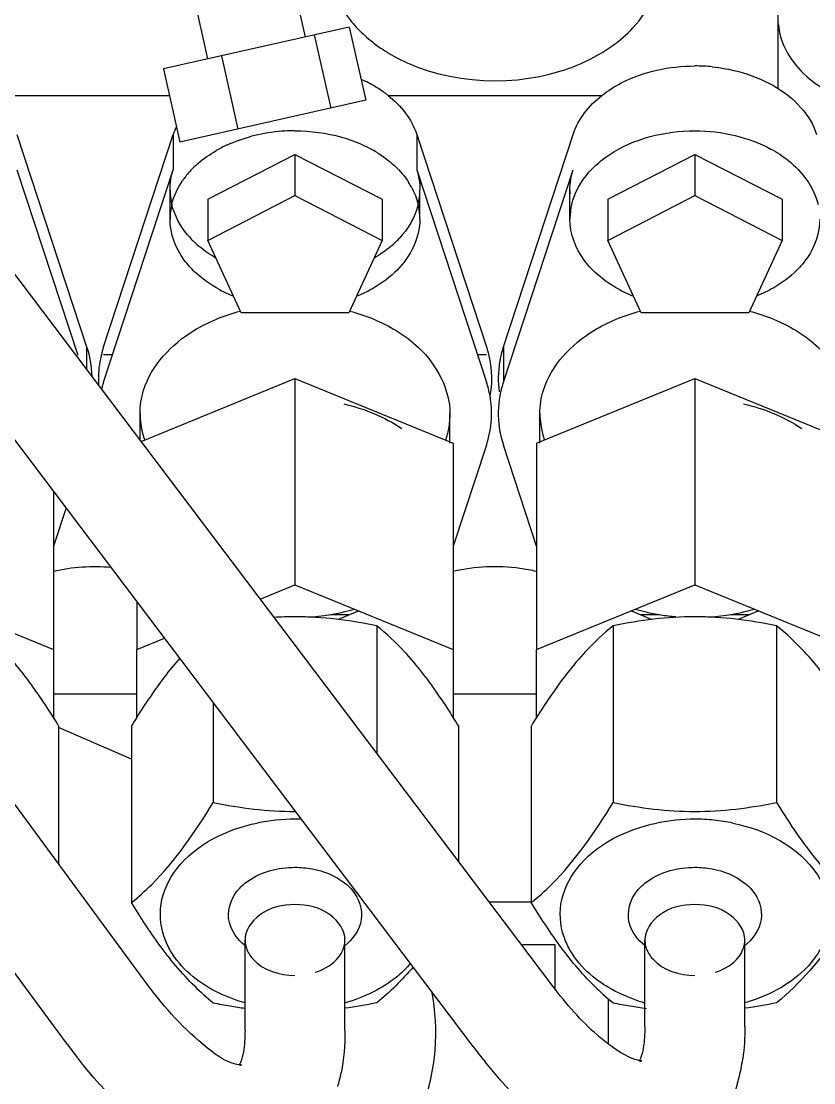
# Model space of a CAD drawing. Header units: millimetres. Extents: x 17886 to 18265, y -8727 to -7321.
# Drawn here: x 18009.541 to 18010.017, y -7650.433 to -7649.796 of the extents above; entities that cross this region are included whole.
import ezdxf

# ---------------------------------------------------------------- set-up
doc = ezdxf.new("R2010")
doc.units = ezdxf.units.MM
for name, color, linetype in [('2706792_BM03DXF_CONTINUOUS_LINE', 7, 'Continuous'), ('3583940_CP01DXF_CONTINUOUS_LINE', 7, 'Continuous'), ('3884027_DKREDXF_CONTINUOUS_LINE', 7, 'Continuous'), ('5D1026_DKVG0DXF_CONTINUOUS_LINE', 7, 'Continuous')]:
    doc.layers.add(name, color=color, linetype=linetype)

msp = doc.modelspace()

# ---------------------------------------------------------------- linework, layer by layer
at = {"layer": '2706792_BM03DXF_CONTINUOUS_LINE', "color": 7, "linetype": 'Continuous'}
msp.add_line((18009.60753, -7650.23859), (18009.56383, -7650.21968), dxfattribs=at)
msp.add_arc((18009.66068, -7650.40268), 0.1295, 246.6075, 11.03366, dxfattribs=at)
at = {"layer": '3583940_CP01DXF_CONTINUOUS_LINE', "color": 6, "linetype": 'Continuous'}
for radius, start, end in [(0.38436, 178.05162, 10.41973), (0.37719, 178.28265, 9.27887)]:
    msp.add_arc((18009.66068, -7650.40268), radius, start, end, dxfattribs=at)
at = {"layer": '3884027_DKREDXF_CONTINUOUS_LINE', "color": 6, "linetype": 'Continuous'}
for p, q in [((18009.6824, -7649.6746), (18009.71178, -7649.80534)), ((18009.62386, -7649.68775), (18009.65324, -7649.81849)), ((18009.86044, -7650.37491), (18009.40421, -7649.77135)), ((18009.99568, -7649.83623), (18009.99568, -7649.78947)), ((18009.73827, -7649.79938), (18009.62674, -7649.82444)), ((18009.73827, -7649.79938), (18009.74814, -7649.84329)), ((18009.81257, -7650.41109), (18009.35635, -7649.80753)), ((18009.71727, -7649.8041), (18009.72713, -7649.84801)), ((18009.6615, -7649.81663), (18009.67137, -7649.86054)), ((18009.62674, -7649.82444), (18009.63661, -7649.86835)), ((18009.52159, -7649.84039), (18009.63032, -7649.84039)), ((18009.76159, -7649.84039), (18009.88978, -7649.84039)), ((18009.74814, -7649.84329), (18009.63661, -7649.86835)), ((18009.53874, -7649.86374), (18009.58062, -7649.99121)), ((18009.83075, -7649.99121), (18009.87263, -7649.86374)), ((18009.70568, -7649.87574), (18009.70568, -7649.90049)), ((18009.89338, -7649.90261), (18009.94568, -7649.87574)), ((18009.94568, -7649.87574), (18009.94568, -7649.90049)), ((18009.94568, -7649.87574), (18009.99799, -7649.90261)), ((18009.53874, -7649.88495), (18009.57532, -7649.99628)), ((18009.83075, -7650.01242), (18009.87263, -7649.88495)), ((18009.61736, -7650.37427), (18009.25839, -7649.88799)), ((18009.63068, -7649.91463), (18009.63068, -7649.89695)), ((18009.78068, -7649.91463), (18009.78068, -7649.89695)), ((18009.87068, -7649.91463), (18009.87068, -7649.89695)), ((18009.65338, -7649.92736), (18009.70568, -7649.90049)), ((18009.65338, -7649.90261), (18009.65338, -7649.92736)), ((18009.70568, -7649.90049), (18009.75799, -7649.92736)), ((18009.75799, -7649.90261), (18009.75799, -7649.92736)), ((18009.89338, -7649.92736), (18009.94568, -7649.90049)), ((18009.89338, -7649.90261), (18009.89338, -7649.92736)), ((18009.94568, -7649.90049), (18009.99799, -7649.92736)), ((18009.99799, -7649.90261), (18009.99799, -7649.92736)), ((18009.56908, -7650.4099), (18009.21012, -7649.92363)), ((18009.67336, -7649.97084), (18009.65338, -7649.92736)), ((18009.75799, -7649.92736), (18009.73801, -7649.97084)), ((18009.91336, -7649.97084), (18009.89338, -7649.92736)), ((18009.99799, -7649.92736), (18009.97801, -7649.97084)), ((18009.73801, -7649.97084), (18009.67336, -7649.97084)), ((18009.97801, -7649.97084), (18009.91336, -7649.97084)), ((18009.59616, -7649.99595), (18009.59075, -7649.99595)), ((18009.82062, -7649.99595), (18009.81521, -7649.99595)), ((18009.70568, -7650.01031), (18009.70568, -7650.13405)), ((18009.94568, -7650.01031), (18009.94568, -7650.13405)), ((18009.61268, -7650.04714), (18009.61268, -7650.0313)), ((18009.79868, -7650.04909), (18009.79868, -7650.0313)), ((18009.85268, -7650.04909), (18009.85268, -7650.0313)), ((18009.80068, -7650.04909), (18009.80068, -7650.17283)), ((18009.82062, -7650.05019), (18009.80068, -7650.11087)), ((18009.85068, -7650.04909), (18009.85068, -7650.17283)), ((18009.56068, -7650.07785), (18009.56068, -7650.17283)), ((18009.61068, -7650.144), (18009.61068, -7650.17283)), ((18009.727, -7650.15187), (18009.73801, -7650.15187)), ((18009.91336, -7650.15187), (18009.92436, -7650.15187)), ((18009.967, -7650.15187), (18009.97801, -7650.15187)), ((18009.75476, -7650.15858), (18009.75476, -7650.2351)), ((18009.89661, -7650.15858), (18009.89661, -7650.26465)), ((18009.99476, -7650.15858), (18009.99476, -7650.26465)), ((18009.61068, -7650.1996), (18009.56068, -7650.1996)), ((18009.85068, -7650.1996), (18009.80068, -7650.1996)), ((18009.65661, -7650.20476), (18009.65661, -7650.26465)), ((18009.56383, -7650.21869), (18009.56383, -7650.30177)), ((18009.60753, -7650.21869), (18009.60753, -7650.32475)), ((18009.80383, -7650.21869), (18009.80383, -7650.30002)), ((18009.84753, -7650.21869), (18009.84753, -7650.32475)), ((18009.67568, -7650.40169), (18009.67568, -7650.34717)), ((18009.73568, -7650.40169), (18009.73568, -7650.34717)), ((18009.91568, -7650.39934), (18009.91568, -7650.34717)), ((18009.97568, -7650.39934), (18009.97568, -7650.34717)), ((18009.67258, -7650.42251), (18009.67352, -7650.42214))]:
    msp.add_line(p, q, dxfattribs=at)
at = {"layer": '3884027_DKREDXF_CONTINUOUS_LINE', "color": 7, "linetype": 'Continuous'}
for p, q in [((18009.59075, -7649.99121), (18009.63263, -7649.86374)), ((18009.63263, -7649.86374), (18009.63263, -7649.88495)), ((18009.77874, -7649.86374), (18009.77874, -7649.88495)), ((18009.77874, -7649.86374), (18009.82062, -7649.99121)), ((18009.65338, -7649.90261), (18009.70568, -7649.87574)), ((18009.70568, -7649.87574), (18009.75799, -7649.90261)), ((18009.59075, -7650.01242), (18009.63263, -7649.88495)), ((18009.77874, -7649.88495), (18009.82062, -7650.01242)), ((18009.58062, -7649.99121), (18009.58062, -7650.00473)), ((18009.83075, -7649.99121), (18009.83075, -7650.01242)), ((18009.61334, -7650.04801), (18009.70568, -7650.01031)), ((18009.70568, -7650.01031), (18009.80068, -7650.04909)), ((18009.85068, -7650.04909), (18009.94568, -7650.01031)), ((18009.94568, -7650.01031), (18010.04068, -7650.04909)), ((18009.85068, -7650.11087), (18009.83075, -7650.05019)), ((18009.56825, -7650.08786), (18009.56068, -7650.11087)), ((18009.46568, -7650.13405), (18009.56068, -7650.17283)), ((18009.68482, -7650.14257), (18009.70568, -7650.13405)), ((18009.70568, -7650.13405), (18009.80068, -7650.17283)), ((18009.85068, -7650.17283), (18009.94568, -7650.13405)), ((18009.94568, -7650.13405), (18010.04068, -7650.17283)), ((18009.74413, -7650.14975), (18009.73165, -7650.15484)), ((18009.91972, -7650.15484), (18009.90724, -7650.14975)), ((18009.98413, -7650.14975), (18009.97165, -7650.15484)), ((18009.61068, -7650.17283), (18009.62734, -7650.16603)), ((18009.56068, -7650.17283), (18009.56068, -7650.21366)), ((18009.61068, -7650.21366), (18009.61068, -7650.17283)), ((18009.80068, -7650.17283), (18009.80068, -7650.21366)), ((18009.85068, -7650.21366), (18009.85068, -7650.17283))]:
    msp.add_line(p, q, dxfattribs=at)
at = {"layer": '3884027_DKREDXF_CONTINUOUS_LINE', "color": 6, "linetype": 'Continuous'}
for centre, radius, start, end in [((18009.80295, -7649.74326), 0.08253, 225.82022, 229.9236), ((18009.80734, -7649.73799), 0.08939, 229.94032, 235.12749), ((18009.81085, -7649.73305), 0.09546, 235.09901, 237.58174), ((18009.81249, -7649.73048), 0.09851, 237.57531, 238.79095), ((18009.67229, -7649.8768), 0.04175, 154.79736, 161.76739), ((18009.6682, -7649.89695), 0.03752, 180.00235, 183.64498), ((18009.74253, -7649.89691), 0.03816, 346.53106, 359.93), ((18009.9082, -7649.89695), 0.03752, 180.00235, 183.64498), ((18009.66887, -7649.89689), 0.03819, 183.67039, 193.46645), ((18009.90884, -7649.91468), 0.03816, 166.51698, 179.92984), ((18009.68425, -7649.88779), 0.05627, 220.14929, 226.90744), ((18009.68778, -7649.88409), 0.06139, 226.85709, 230.04512), ((18009.72378, -7649.8843), 0.06111, 310.20552, 313.40336), ((18009.72613, -7649.8868), 0.05767, 313.40385, 316.72743), ((18009.9381, -7649.88651), 0.07985, 241.50363, 244.17901), ((18009.94012, -7649.8823), 0.08453, 244.19034, 248.18473), ((18009.65918, -7650.03131), 0.0465, 179.99938, 181.96318), ((18009.89918, -7650.03131), 0.0465, 179.99938, 181.96318), ((18009.6596, -7650.03128), 0.04691, 181.97573, 189.88357), ((18009.8996, -7650.03128), 0.04691, 181.97573, 189.88357), ((18009.66163, -7650.03089), 0.04898, 189.92532, 199.38622), ((18009.90163, -7650.03089), 0.04898, 189.92532, 199.38622), ((18009.8263, -7650.23106), 0.1078, 76.92318, 82.33143), ((18009.70572, -7650.36403), 0.21082, 90.0107, 93.41278), ((18009.64932, -7650.28768), 0.16668, 42.98071, 50.76146), ((18010.00204, -7650.28768), 0.16668, 129.23853, 137.01876), ((18009.88932, -7650.28768), 0.16668, 42.98071, 50.76146), ((18009.21989, -7650.42718), 0.40218, 32.07293, 34.15753), ((18009.95147, -7650.42718), 0.40218, 145.84227, 147.92709), ((18009.45989, -7650.42718), 0.40218, 32.07293, 34.15753), ((18010.19147, -7650.42718), 0.40218, 145.84227, 147.92709), ((18009.11836, -7650.4914), 0.52232, 31.47407, 32.12775), ((18010.05301, -7650.4914), 0.52232, 147.87225, 148.52593), ((18009.35836, -7650.4914), 0.52232, 31.47407, 32.12775), ((18010.29301, -7650.4914), 0.52232, 147.87225, 148.52593), ((18009.7056, -7650.38697), 0.1123, 89.95558, 101.63853), ((18009.70568, -7650.38884), 0.11417, 88.02626, 89.99941), ((18009.9456, -7650.38697), 0.1123, 89.95558, 101.63853), ((18009.94569, -7650.3885), 0.11383, 84.21946, 90.00484), ((18009.94607, -7650.38506), 0.11036, 78.30528, 84.23111), ((18009.76141, -7650.25641), 0.16578, 225.62443, 230.78769), ((18010.00141, -7650.25641), 0.16578, 225.62443, 230.78769), ((18009.71936, -7650.07817), 0.31304, 258.43711, 260.32683), ((18009.71227, -7650.11959), 0.27102, 260.33294, 262.24149), ((18009.95936, -7650.07817), 0.31304, 258.43711, 260.32683), ((18009.952, -7650.12128), 0.2693, 260.32869, 262.44516), ((18009.94321, -7650.28747), 0.10124, 252.12073, 254.18484), ((18009.82526, -7650.22086), 0.31837, 216.42505, 218.3731), ((18010.05848, -7650.2253), 0.3082, 217.07228, 219.22896), ((18009.86703, -7650.40334), 0.10845, 348.75588, 351.94603), ((18009.63836, -7650.40792), 0.0969, 343.68365, 348.74098), ((18009.87827, -7650.40562), 0.09698, 343.69754, 348.77897)]:
    msp.add_arc(centre, radius, start, end, dxfattribs=at)
at = {"layer": '3884027_DKREDXF_CONTINUOUS_LINE', "color": 7, "linetype": 'Continuous'}
for centre, radius, start, end in [((18009.94569, -7649.92836), 0.10565, 84.31164, 90.00424), ((18009.71338, -7649.90354), 0.07952, 59.06764, 66.30582), ((18009.71778, -7649.89613), 0.0709, 53.25388, 59.04114), ((18009.72085, -7649.89192), 0.06569, 51.67551, 53.2019), ((18009.70446, -7649.95974), 0.09804, 102.36042, 104.69276), ((18009.70545, -7649.96468), 0.10307, 93.28366, 102.30635), ((18009.70569, -7649.96743), 0.10583, 90.0027, 93.32942), ((18009.69719, -7649.94103), 0.0779, 117.18907, 119.90896), ((18009.69891, -7649.94438), 0.08167, 114.55339, 117.18897), ((18009.71508, -7649.93942), 0.07606, 58.74005, 61.50356), ((18009.68405, -7649.92364), 0.05603, 135.04948, 138.43785), ((18009.68671, -7649.9263), 0.05979, 131.02261, 135.04042), ((18009.68057, -7649.92061), 0.05141, 138.38595, 145.564), ((18009.7351, -7649.91769), 0.04621, 28.71296, 32.56587), ((18009.66884, -7649.91468), 0.03816, 166.51698, 179.93005), ((18009.74253, -7649.91469), 0.03815, 3.38166, 13.48663), ((18009.74316, -7649.91463), 0.03752, 359.9997, 3.35336), ((18009.71328, -7649.88658), 0.07979, 294.52288, 299.87627), ((18009.6981, -7649.88651), 0.07985, 241.50363, 244.17901), ((18009.70012, -7649.8823), 0.08453, 244.19034, 248.18473), ((18009.71089, -7649.88144), 0.08546, 291.81426, 294.55339), ((18009.64914, -7650.01047), 0.06148, 163.47833, 170.34443), ((18009.65068, -7650.0109), 0.06309, 161.80873, 163.49747), ((18009.88914, -7650.01047), 0.06148, 163.47833, 170.34443), ((18009.89068, -7650.0109), 0.06309, 161.80873, 163.49747), ((18009.64721, -7650.01011), 0.05952, 170.37712, 184.02288), ((18009.88739, -7650.0101), 0.0597, 170.41375, 187.89361), ((18009.65068, -7650.03212), 0.06309, 161.80873, 163.49747), ((18009.7618, -7650.03178), 0.06193, 10.29298, 18.21871), ((18009.89068, -7650.03212), 0.06309, 161.80873, 163.49747), ((18009.64992, -7650.03189), 0.06229, 163.49634, 165.74833), ((18009.88857, -7650.03157), 0.06091, 166.90731, 169.6987), ((18009.8897, -7650.03183), 0.06207, 163.49292, 166.90509), ((18009.76356, -7650.03142), 0.06013, 7.95576, 10.25627), ((18009.76398, -7650.0313), 0.0597, 350.41375, 7.89361), ((18009.88745, -7650.03131), 0.05976, 169.74614, 187.88267), ((18009.76223, -7650.03093), 0.06148, 343.47833, 350.34443), ((18009.88924, -7650.03092), 0.06159, 188.016, 198.2313), ((18009.76069, -7650.03049), 0.06309, 341.80873, 343.49747), ((18009.70584, -7650.02447), 0.12916, 273.3573, 279.0046), ((18009.70655, -7650.02901), 0.12456, 279.00829, 283.13108), ((18009.70765, -7650.03374), 0.11971, 283.13581, 286.33987), ((18009.94371, -7650.0338), 0.11965, 253.65959, 256.83856), ((18009.9448, -7650.02907), 0.12451, 256.84241, 260.96675), ((18009.94545, -7650.02503), 0.12859, 260.96308, 264.99956), ((18009.94584, -7650.02447), 0.12916, 273.3573, 279.0046), ((18009.94655, -7650.02901), 0.12456, 279.00829, 283.13108), ((18009.94765, -7650.03374), 0.11971, 283.13581, 286.33987), ((18009.69091, -7650.34716), 0.01522, 180.05382, 193.80932), ((18009.93091, -7650.34716), 0.01522, 180.05382, 193.80932), ((18009.69154, -7650.34702), 0.01587, 193.75984, 198.442), ((18009.93154, -7650.34702), 0.01587, 193.75984, 198.442)]:
    msp.add_arc(centre, radius, start, end, dxfattribs=at)
at = {"layer": '3884027_DKREDXF_CONTINUOUS_LINE', "color": 6, "linetype": 'Continuous'}
for points, knots in [([(18009.89579, -7649.81087), (18009.90038, -7649.80762), (18009.91587, -7649.7946), (18009.92568, -7649.77398), (18009.92568, -7649.75933)], [0, 0, 0, 0, 0.277305, 1, 1, 1, 1]), ([(18009.72598, -7649.76492), (18009.72701, -7649.7753), (18009.7332, -7649.78919), (18009.74269, -7649.79979), (18009.74543, -7649.80245)], [0, 0, 0, 0, 0.732185, 1, 1, 1, 1]), ([(18009.76145, -7649.81473), (18009.79128, -7649.8328), (18009.84465, -7649.8373), (18009.88664, -7649.81738), (18009.89579, -7649.81087)], [0, 0, 0, 0, 0.756403, 1, 1, 1, 1]), ([(18009.88213, -7649.88647), (18009.88563, -7649.88253), (18009.90348, -7649.86745), (18009.92782, -7649.8616), (18009.94568, -7649.8616)], [0, 0, 0, 0, 0.227967, 1, 1, 1, 1]), ([(18009.99137, -7649.87257), (18009.99497, -7649.87453), (18010.00735, -7649.88247), (18010.01715, -7649.89541), (18010.01963, -7649.90579)], [0, 0, 0, 0, 0.277265, 1, 1, 1, 1]), ([(18009.88564, -7649.94641), (18009.88331, -7649.9442), (18009.87531, -7649.93542), (18009.87068, -7649.92331), (18009.87068, -7649.91463)], [0, 0, 0, 0, 0.270394, 1, 1, 1, 1]), ([(18009.61268, -7650.0313), (18009.61268, -7650.02658), (18009.6158, -7650.00616), (18009.63164, -7649.98962), (18009.64495, -7649.9815)], [0, 0, 0, 0, 0.232601, 1, 1, 1, 1]), ([(18009.76646, -7649.98153), (18009.77132, -7649.98449), (18009.78761, -7649.99634), (18009.79868, -7650.01675), (18009.79868, -7650.0313)], [0, 0, 0, 0, 0.280964, 1, 1, 1, 1]), ([(18009.85268, -7650.0313), (18009.85268, -7650.02658), (18009.8558, -7650.00616), (18009.87164, -7649.98962), (18009.88495, -7649.9815)], [0, 0, 0, 0, 0.232601, 1, 1, 1, 1]), ([(18010.00646, -7649.98153), (18010.01132, -7649.98449), (18010.02761, -7649.99634), (18010.03868, -7650.01675), (18010.03868, -7650.0313)], [0, 0, 0, 0, 0.280964, 1, 1, 1, 1]), ([(18009.60753, -7650.32475), (18009.61175, -7650.32131), (18009.63108, -7650.30391), (18009.64591, -7650.28213), (18009.65661, -7650.26465)], [0, 0, 0, 0, 0.209943, 1, 1, 1, 1]), ([(18009.84753, -7650.32475), (18009.85175, -7650.32131), (18009.87108, -7650.30391), (18009.88591, -7650.28213), (18009.89661, -7650.26465)], [0, 0, 0, 0, 0.209943, 1, 1, 1, 1]), ([(18009.99476, -7650.26465), (18009.99865, -7650.27101), (18010.01254, -7650.29285), (18010.02952, -7650.31307), (18010.04383, -7650.32475)], [0, 0, 0, 0, 0.287498, 1, 1, 1, 1]), ([(18009.62813, -7650.34793), (18009.62527, -7650.34103), (18009.62311, -7650.32498), (18009.63829, -7650.29327), (18009.66484, -7650.28073), (18009.68294, -7650.27698)], [0, 0, 0, 0, 0.221431, 0.451634, 1, 1, 1, 1]), ([(18009.86813, -7650.34793), (18009.86527, -7650.34103), (18009.86311, -7650.32498), (18009.87829, -7650.29327), (18009.90484, -7650.28073), (18009.92294, -7650.27698)], [0, 0, 0, 0, 0.221431, 0.451634, 1, 1, 1, 1]), ([(18009.96844, -7650.27698), (18009.98787, -7650.28101), (18010.01699, -7650.29529), (18010.02932, -7650.33176), (18010.0237, -7650.34862), (18010.0192, -7650.35558)], [0, 0, 0, 0, 0.545057, 0.772525, 1, 1, 1, 1]), ([(18010.04383, -7650.32475), (18010.03994, -7650.33111), (18010.02605, -7650.35296), (18010.00907, -7650.37317), (18009.99476, -7650.38486)], [0, 0, 0, 0, 0.287498, 1, 1, 1, 1]), ([(18010.0192, -7650.35558), (18010.01701, -7650.35898), (18010.00564, -7650.3727), (18009.98888, -7650.38116), (18009.97575, -7650.38488)], [0, 0, 0, 0, 0.228745, 1, 1, 1, 1]), ([(18009.77498, -7650.36125), (18009.77267, -7650.36397), (18009.76161, -7650.37478), (18009.74713, -7650.38166), (18009.73575, -7650.38488)], [0, 0, 0, 0, 0.232085, 1, 1, 1, 1]), ([(18009.67353, -7650.42216), (18009.66596, -7650.42181), (18009.64405, -7650.40614), (18009.62766, -7650.38823), (18009.61736, -7650.37427)], [0, 0, 0, 0, 0.304137, 1, 1, 1, 1]), ([(18009.89545, -7650.41094), (18009.89261, -7650.40889), (18009.87956, -7650.39829), (18009.86844, -7650.3855), (18009.86044, -7650.37491)], [0, 0, 0, 0, 0.20919, 1, 1, 1, 1]), ([(18009.67568, -7650.40169), (18009.67568, -7650.40382), (18009.67546, -7650.41018), (18009.67455, -7650.41665), (18009.67296, -7650.42059)], [0, 0, 0, 0, 0.333943, 1, 1, 1, 1]), ([(18009.91568, -7650.39934), (18009.91568, -7650.40148), (18009.91545, -7650.40786), (18009.91455, -7650.41435), (18009.91296, -7650.4183)], [0, 0, 0, 0, 0.334439, 1, 1, 1, 1]), ([(18009.69966, -7650.47604), (18009.68979, -7650.48104), (18009.66626, -7650.48467), (18009.61946, -7650.4674), (18009.5921, -7650.43926), (18009.57566, -7650.4185)], [0, 0, 0, 0, 0.226652, 0.457382, 1, 1, 1, 1]), ([(18009.67296, -7650.42059), (18009.67285, -7650.42088), (18009.67263, -7650.42139), (18009.67239, -7650.42189), (18009.67228, -7650.42211)], [0, 0, 0, 0, 0.551898, 1, 1, 1, 1]), ([(18009.9396, -7650.47373), (18009.9209, -7650.48311), (18009.8675, -7650.47442), (18009.83572, -7650.43978), (18009.81974, -7650.42021)], [0, 0, 0, 0, 0.453043, 1, 1, 1, 1]), ([(18009.91382, -7650.41972), (18009.91317, -7650.41969), (18009.91101, -7650.4193), (18009.90894, -7650.4186), (18009.90754, -7650.41801)], [0, 0, 0, 0, 0.299295, 1, 1, 1, 1]), ([(18009.91296, -7650.4183), (18009.91286, -7650.41854), (18009.91267, -7650.41899), (18009.91247, -7650.41942), (18009.91237, -7650.41962)], [0, 0, 0, 0, 0.54325, 1, 1, 1, 1]), ([(18009.9127, -7650.4201), (18009.91295, -7650.41997), (18009.91335, -7650.41982), (18009.91376, -7650.41974), (18009.9139, -7650.41973)], [0, 0, 0, 0, 0.668651, 1, 1, 1, 1]), ([(18009.9139, -7650.41973), (18009.9139, -7650.41973), (18009.91395, -7650.41972), (18009.91385, -7650.41972), (18009.91382, -7650.41972)], [0, 0, 0, 0, 0.134418, 1, 1, 1, 1])]:
    msp.add_open_spline(points, degree=3, knots=knots, dxfattribs=at)
for points in [[(18009.99568, -7649.79727), (18009.99627, -7649.80432), (18009.99888, -7649.81134), (18010.0027, -7649.81729)], [(18010.0027, -7649.81729), (18010.00902, -7649.82713), (18010.0189, -7649.83486), (18010.02937, -7649.84009)], [(18009.76159, -7649.84039), (18009.76916, -7649.84638), (18009.77572, -7649.85456), (18009.77874, -7649.86374)], [(18009.87263, -7649.86374), (18009.87565, -7649.85456), (18009.88221, -7649.84638), (18009.88978, -7649.84039)], [(18009.94568, -7649.8616), (18009.95377, -7649.8616), (18009.96192, -7649.86252), (18009.96978, -7649.86441)], [(18009.96978, -7649.86441), (18009.97726, -7649.86621), (18009.98461, -7649.8689), (18009.99137, -7649.87257)], [(18009.63068, -7649.89695), (18009.63068, -7649.8929), (18009.63137, -7649.8888), (18009.63263, -7649.88495)], [(18009.77874, -7649.88495), (18009.78, -7649.8888), (18009.78068, -7649.8929), (18009.78068, -7649.89695)], [(18009.87068, -7649.89695), (18009.87068, -7649.8929), (18009.87137, -7649.8888), (18009.87263, -7649.88495)], [(18009.87174, -7649.90578), (18009.87344, -7649.89867), (18009.87728, -7649.89194), (18009.88213, -7649.88647)], [(18009.64123, -7649.92408), (18009.63681, -7649.91882), (18009.63333, -7649.91247), (18009.63173, -7649.90579)], [(18009.77963, -7649.90579), (18009.77781, -7649.91343), (18009.7735, -7649.92062), (18009.76813, -7649.92633)], [(18010.02068, -7649.91463), (18010.02068, -7649.92272), (18010.01777, -7649.93104), (18010.0132, -7649.93772)], [(18009.65826, -7649.93804), (18009.65478, -7649.93603), (18009.65144, -7649.93373), (18009.64836, -7649.93115)], [(18009.76322, -7649.93097), (18009.76008, -7649.93363), (18009.75667, -7649.93598), (18009.75311, -7649.93804)], [(18010.0132, -7649.93772), (18010.01137, -7649.9404), (18010.00926, -7649.94291), (18010.00697, -7649.9452)], [(18009.9, -7649.95669), (18009.89483, -7649.95388), (18009.88992, -7649.95045), (18009.88564, -7649.94641)], [(18010.00697, -7649.9452), (18010.00285, -7649.94933), (18009.99808, -7649.95286), (18009.99303, -7649.95576)], [(18009.99303, -7649.95576), (18009.9897, -7649.95768), (18009.98621, -7649.95935), (18009.98264, -7649.96078)], [(18009.64495, -7649.9815), (18009.65357, -7649.97625), (18009.66311, -7649.97238), (18009.67286, -7649.96977)], [(18009.7385, -7649.96977), (18009.74827, -7649.97238), (18009.75783, -7649.97626), (18009.76646, -7649.98153)], [(18009.88495, -7649.9815), (18009.89357, -7649.97625), (18009.90311, -7649.97238), (18009.91286, -7649.96977)], [(18009.9785, -7649.96977), (18009.98827, -7649.97238), (18009.99783, -7649.97626), (18010.00646, -7649.98153)], [(18009.79868, -7650.0313), (18009.79868, -7650.03666), (18009.79772, -7650.04209), (18009.79594, -7650.04715)], [(18009.59531, -7650.12364), (18009.58378, -7650.12265), (18009.57195, -7650.12344), (18009.56068, -7650.12606)], [(18009.84069, -7650.12423), (18009.82746, -7650.12245), (18009.81368, -7650.12304), (18009.80068, -7650.12606)], [(18009.75476, -7650.15858), (18009.73864, -7650.15529), (18009.72214, -7650.15322), (18009.70568, -7650.15322)], [(18009.94568, -7650.15322), (18009.92923, -7650.15322), (18009.91273, -7650.15529), (18009.89661, -7650.15858)], [(18009.99476, -7650.15858), (18009.97864, -7650.15529), (18009.96214, -7650.15322), (18009.94568, -7650.15322)], [(18009.5527, -7650.20137), (18009.54619, -7650.1918), (18009.53916, -7650.18252), (18009.53127, -7650.17405)], [(18009.63648, -7650.17806), (18009.63003, -7650.18541), (18009.62417, -7650.19328), (18009.61867, -7650.20137)], [(18009.7927, -7650.20137), (18009.78619, -7650.1918), (18009.77916, -7650.18252), (18009.77127, -7650.17405)], [(18009.8801, -7650.17405), (18009.87221, -7650.18251), (18009.86518, -7650.1918), (18009.85867, -7650.20137)], [(18010.0327, -7650.20137), (18010.02619, -7650.1918), (18010.01916, -7650.18252), (18010.01127, -7650.17405)], [(18009.65661, -7650.26465), (18009.67273, -7650.26794), (18009.68923, -7650.27002), (18009.70568, -7650.27002)], [(18009.89661, -7650.26465), (18009.91273, -7650.26794), (18009.92923, -7650.27002), (18009.94568, -7650.27002)], [(18009.94568, -7650.27002), (18009.96214, -7650.27002), (18009.97864, -7650.26794), (18009.99476, -7650.26465)], [(18009.62404, -7650.34973), (18009.61818, -7650.34165), (18009.61275, -7650.33326), (18009.60753, -7650.32475)], [(18009.86404, -7650.34973), (18009.85818, -7650.34165), (18009.85275, -7650.33326), (18009.84753, -7650.32475)], [(18009.64548, -7650.37491), (18009.6376, -7650.36719), (18009.63052, -7650.35864), (18009.62404, -7650.34973)], [(18009.63216, -7650.35557), (18009.6306, -7650.35315), (18009.62923, -7650.35059), (18009.62813, -7650.34793)], [(18009.88548, -7650.37491), (18009.8776, -7650.36719), (18009.87052, -7650.35864), (18009.86404, -7650.34973)], [(18009.87216, -7650.35557), (18009.8706, -7650.35315), (18009.86923, -7650.35059), (18009.86813, -7650.34793)], [(18009.6446, -7650.36926), (18009.63983, -7650.36536), (18009.63551, -7650.36075), (18009.63216, -7650.35557)], [(18009.8846, -7650.36926), (18009.87983, -7650.36536), (18009.87551, -7650.36075), (18009.87216, -7650.35557)], [(18009.77656, -7650.36345), (18009.76995, -7650.3712), (18009.76265, -7650.37842), (18009.75476, -7650.38486)], [(18009.67562, -7650.38488), (18009.66448, -7650.38172), (18009.65357, -7650.37658), (18009.6446, -7650.36926)], [(18009.91213, -7650.38382), (18009.90225, -7650.38063), (18009.89265, -7650.37582), (18009.8846, -7650.36926)], [(18009.75476, -7650.38486), (18009.74844, -7650.38615), (18009.74208, -7650.38726), (18009.73569, -7650.38813)], [(18009.99476, -7650.38486), (18009.98844, -7650.38615), (18009.98208, -7650.38726), (18009.97569, -7650.38813)], [(18009.73568, -7650.40169), (18009.73568, -7650.41011), (18009.73504, -7650.41858), (18009.73339, -7650.42684)], [(18009.97568, -7650.39934), (18009.97568, -7650.40575), (18009.97532, -7650.41219), (18009.97441, -7650.41854)], [(18009.90754, -7650.41801), (18009.90323, -7650.41621), (18009.89924, -7650.41367), (18009.89545, -7650.41094)], [(18009.97136, -7650.43284), (18009.9665, -7650.4494), (18009.95503, -7650.46599), (18009.9396, -7650.47373)]]:
    msp.add_open_spline(points, degree=3, dxfattribs=at)
at = {"layer": '3884027_DKREDXF_CONTINUOUS_LINE', "color": 7, "linetype": 'Continuous'}
for points, knots in [([(18009.88978, -7649.84039), (18009.8934, -7649.83752), (18009.91019, -7649.82692), (18009.93055, -7649.82271), (18009.94568, -7649.82271)], [0, 0, 0, 0, 0.233769, 1, 1, 1, 1]), ([(18009.95616, -7649.82323), (18009.96151, -7649.82376), (18009.98091, -7649.82718), (18009.99988, -7649.83693), (18010.00938, -7649.84774)], [0, 0, 0, 0, 0.271719, 1, 1, 1, 1]), ([(18009.64564, -7649.94641), (18009.64331, -7649.9442), (18009.63531, -7649.93542), (18009.63068, -7649.92331), (18009.63068, -7649.91463)], [0, 0, 0, 0, 0.270394, 1, 1, 1, 1]), ([(18009.67105, -7650.31767), (18009.67287, -7650.31544), (18009.68243, -7650.30686), (18009.69586, -7650.30354), (18009.70568, -7650.30354)], [0, 0, 0, 0, 0.226798, 1, 1, 1, 1]), ([(18009.70568, -7650.30354), (18009.70915, -7650.30354), (18009.72171, -7650.30465), (18009.73449, -7650.31054), (18009.74032, -7650.31767)], [0, 0, 0, 0, 0.273388, 1, 1, 1, 1]), ([(18009.91105, -7650.31767), (18009.91287, -7650.31544), (18009.92243, -7650.30686), (18009.93586, -7650.30354), (18009.94568, -7650.30354)], [0, 0, 0, 0, 0.226798, 1, 1, 1, 1]), ([(18009.94568, -7650.30354), (18009.94915, -7650.30354), (18009.96171, -7650.30465), (18009.97449, -7650.31054), (18009.98032, -7650.31767)], [0, 0, 0, 0, 0.273388, 1, 1, 1, 1]), ([(18009.74032, -7650.31767), (18009.7441, -7650.3223), (18009.74862, -7650.33574), (18009.74028, -7650.34696), (18009.7353, -7650.35084)], [0, 0, 0, 0, 0.485876, 1, 1, 1, 1]), ([(18009.98032, -7650.31767), (18009.9841, -7650.3223), (18009.98862, -7650.33574), (18009.98028, -7650.34696), (18009.9753, -7650.35084)], [0, 0, 0, 0, 0.485876, 1, 1, 1, 1]), ([(18009.70568, -7650.32596), (18009.69832, -7650.32596), (18009.68461, -7650.32876), (18009.67568, -7650.34138), (18009.67568, -7650.34717)], [0, 0, 0, 0, 0.559748, 1, 1, 1, 1]), ([(18009.73568, -7650.34717), (18009.73568, -7650.34138), (18009.72676, -7650.32876), (18009.71305, -7650.32596), (18009.70568, -7650.32596)], [0, 0, 0, 0, 0.440141, 1, 1, 1, 1]), ([(18009.94568, -7650.32596), (18009.93832, -7650.32596), (18009.92461, -7650.32876), (18009.91568, -7650.34138), (18009.91568, -7650.34717)], [0, 0, 0, 0, 0.559748, 1, 1, 1, 1]), ([(18009.97568, -7650.34717), (18009.97568, -7650.34138), (18009.96676, -7650.32876), (18009.95305, -7650.32596), (18009.94568, -7650.32596)], [0, 0, 0, 0, 0.440141, 1, 1, 1, 1]), ([(18009.73508, -7650.3514), (18009.73528, -7650.35071), (18009.73558, -7650.34931), (18009.73568, -7650.34788), (18009.73568, -7650.34717)], [0, 0, 0, 0, 0.502471, 1, 1, 1, 1]), ([(18009.97508, -7650.3514), (18009.97528, -7650.35071), (18009.97558, -7650.34931), (18009.97568, -7650.34788), (18009.97568, -7650.34717)], [0, 0, 0, 0, 0.502471, 1, 1, 1, 1]), ([(18009.67648, -7650.35204), (18009.67728, -7650.35444), (18009.68362, -7650.36455), (18009.69663, -7650.36839), (18009.70568, -7650.36839)], [0, 0, 0, 0, 0.218242, 1, 1, 1, 1]), ([(18009.71791, -7650.36654), (18009.72001, -7650.36588), (18009.72718, -7650.36297), (18009.73354, -7650.35676), (18009.73508, -7650.3514)], [0, 0, 0, 0, 0.283543, 1, 1, 1, 1]), ([(18009.91648, -7650.35204), (18009.91728, -7650.35444), (18009.92362, -7650.36455), (18009.93663, -7650.36839), (18009.94568, -7650.36839)], [0, 0, 0, 0, 0.218242, 1, 1, 1, 1]), ([(18009.95791, -7650.36654), (18009.96001, -7650.36588), (18009.96718, -7650.36297), (18009.97354, -7650.35676), (18009.97508, -7650.3514)], [0, 0, 0, 0, 0.283543, 1, 1, 1, 1])]:
    msp.add_open_spline(points, degree=3, knots=knots, dxfattribs=at)
for points in [[(18010.00938, -7649.84774), (18010.01346, -7649.85238), (18010.01681, -7649.85787), (18010.01874, -7649.86374)], [(18009.66497, -7649.87009), (18009.66968, -7649.86794), (18009.67459, -7649.86622), (18009.6796, -7649.86491)], [(18009.70568, -7649.8616), (18009.71508, -7649.8616), (18009.72458, -7649.86285), (18009.73362, -7649.86542)], [(18009.73362, -7649.86542), (18009.73976, -7649.86716), (18009.74576, -7649.86953), (18009.75137, -7649.87257)], [(18009.64746, -7649.8812), (18009.65081, -7649.87828), (18009.65449, -7649.87572), (18009.65834, -7649.8735)], [(18009.75455, -7649.8744), (18009.76219, -7649.87904), (18009.76924, -7649.88528), (18009.77404, -7649.89282)], [(18009.63174, -7649.90578), (18009.63295, -7649.90072), (18009.63523, -7649.89584), (18009.63817, -7649.89154)], [(18009.77563, -7649.89549), (18009.7774, -7649.89872), (18009.77878, -7649.90221), (18009.77963, -7649.90579)], [(18009.78068, -7649.91463), (18009.78068, -7649.9258), (18009.77486, -7649.9373), (18009.76697, -7649.9452)], [(18009.66, -7649.95669), (18009.65483, -7649.95388), (18009.64992, -7649.95045), (18009.64564, -7649.94641)], [(18009.76697, -7649.9452), (18009.76285, -7649.94933), (18009.75808, -7649.95286), (18009.75303, -7649.95576)], [(18009.58062, -7649.99121), (18009.58247, -7649.99684), (18009.58353, -7650.00281), (18009.58367, -7650.00874)], [(18009.82062, -7649.99121), (18009.8237, -7650.00058), (18009.82449, -7650.01102), (18009.82272, -7650.02072)], [(18009.73491, -7650.02544), (18009.74722, -7650.02833), (18009.75935, -7650.0332), (18009.76984, -7650.04027)], [(18009.97491, -7650.02544), (18009.98722, -7650.02833), (18009.99935, -7650.0332), (18010.00984, -7650.04027)], [(18009.66629, -7650.33674), (18009.66471, -7650.33038), (18009.66691, -7650.32275), (18009.67105, -7650.31767)], [(18009.90629, -7650.33674), (18009.90471, -7650.33038), (18009.90691, -7650.32275), (18009.91105, -7650.31767)], [(18009.67563, -7650.35049), (18009.67132, -7650.34702), (18009.66763, -7650.34212), (18009.66629, -7650.33674)], [(18009.91563, -7650.35049), (18009.91132, -7650.34702), (18009.90763, -7650.34212), (18009.90629, -7650.33674)]]:
    msp.add_open_spline(points, degree=3, dxfattribs=at)
at = {"layer": '5D1026_DKVG0DXF_CONTINUOUS_LINE', "color": 7, "linetype": 'Continuous'}
for p, q in [((18009.84753, -7650.32438), (18009.82224, -7650.32438)), ((18009.84152, -7650.34988), (18009.86168, -7650.34988)), ((18009.86168, -7650.34988), (18009.86168, -7650.37636)), ((18009.89388, -7650.40957), (18009.89388, -7650.38253))]:
    msp.add_line(p, q, dxfattribs=at)

doc.saveas('drawing.dxf')
